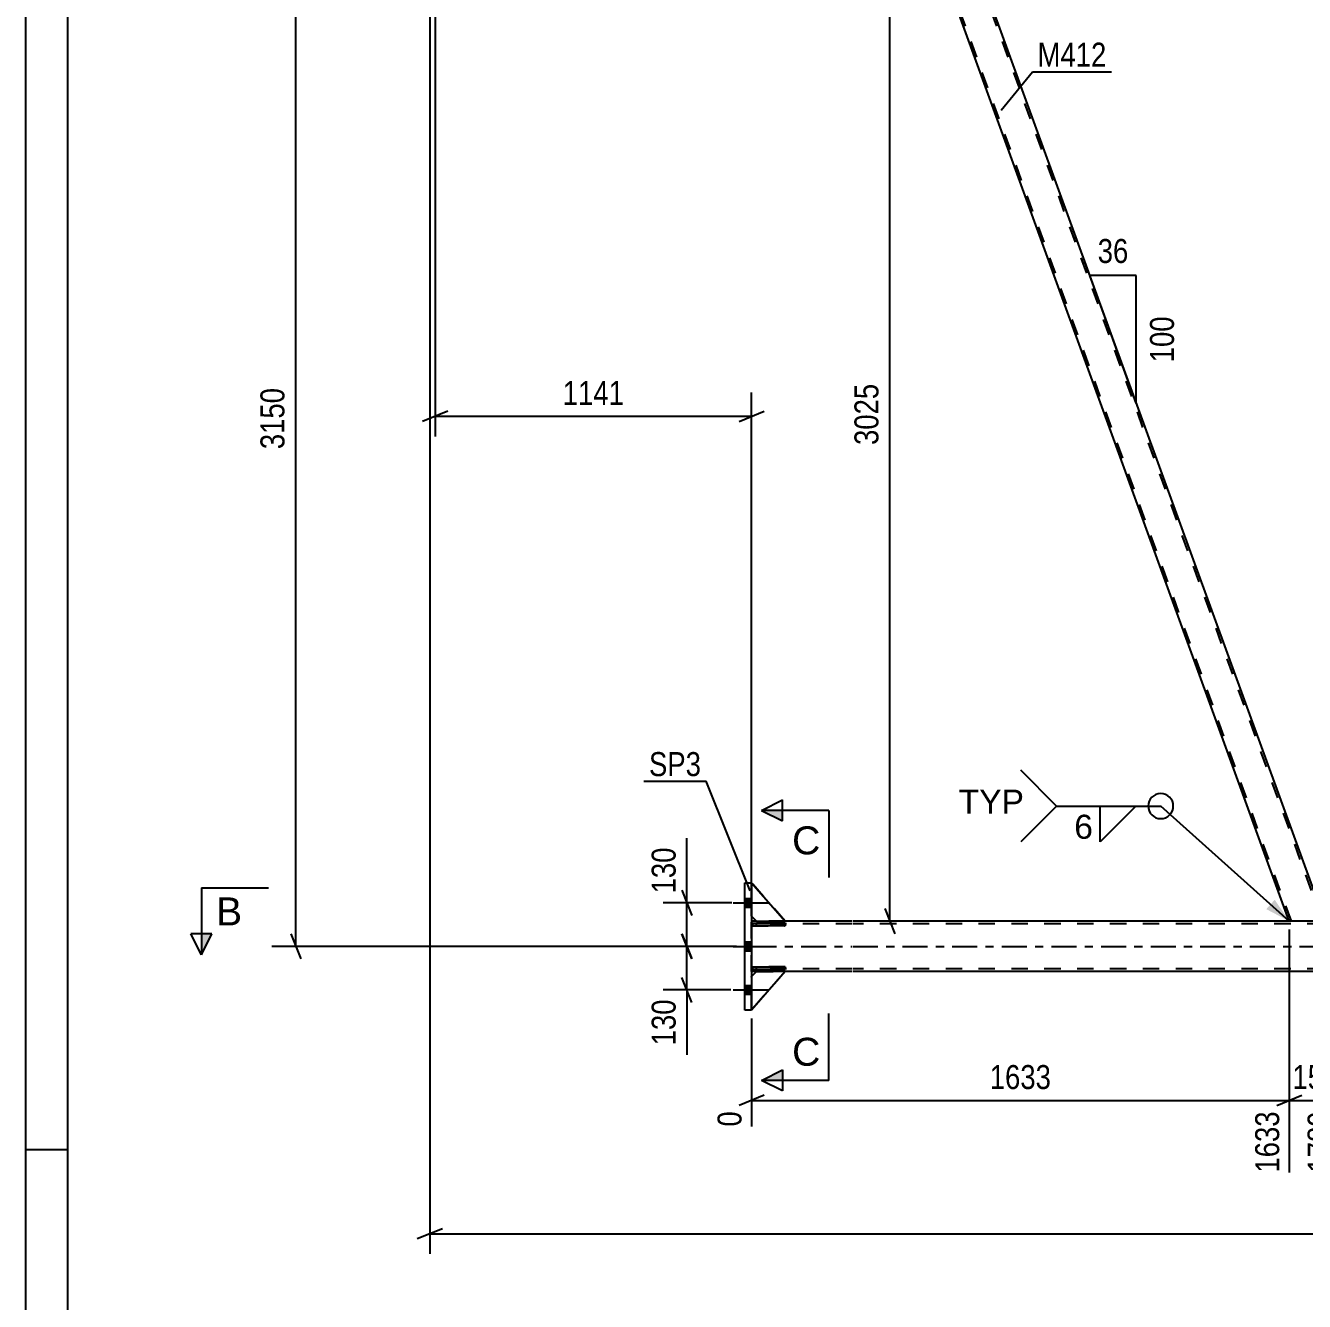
# Model space of a CAD drawing. Header units: millimetres. Extents: x 0 to 841, y 0 to 594.
# Drawn here: x 0 to 152.6, y 279.9 to 432.2 of the extents above; entities that cross this region are included whole.
import ezdxf

# ---------------------------------------------------------------- set-up
doc = ezdxf.new("R2010")
doc.units = ezdxf.units.MM
doc.linetypes.add('DXK_LINE_DOT2', pattern=[3.9198, 1.9599, -1.9599])
doc.linetypes.add('DXK_LINE_DOT3', pattern=[5.9187, 2.979, -0.9799, 0.9799, -0.9799])
doc.styles.add('Arial', font='ARIAL.TTF', dxfattribs={"height": 0.2})
doc.styles.add('Arial Narrow', font='ARIALN.TTF', dxfattribs={"height": 0.2})

# ---------------------------------------------------------------- blocks, each defined once
blk = doc.blocks.new('Unknown-232924980-1133')
at = {"color": 5, "linetype": 'Continuous'}
for p, q in [((0, 594), (0, 0)), ((5, 589), (5, 5)), ((5, 298), (0, 298))]:
    blk.add_line(p, q, dxfattribs=at)
blk = doc.blocks.new('Bolt-232924980-2339 - 2334')
at = {"linetype": 'Continuous'}
for points in [[(86.61, 326.96), (86.61, 328), (85.81, 328), (85.81, 326.96)], [(86.61, 326.96), (86.61, 328), (85.81, 328), (85.81, 326.96)], [(86.61, 326.96), (86.61, 328), (85.81, 328), (85.81, 326.96)], [(86.61, 321.76), (86.61, 322.8), (85.81, 322.8), (85.81, 321.76)], [(86.61, 321.76), (86.61, 322.8), (85.81, 322.8), (85.81, 321.76)], [(86.61, 316.56), (86.61, 317.6), (85.81, 317.6), (85.81, 316.56)], [(86.61, 316.56), (86.61, 317.6), (85.81, 317.6), (85.81, 316.56)], [(86.61, 316.56), (86.61, 317.6), (85.81, 317.6), (85.81, 316.56)]]:
    blk.add_hatch(color=1, dxfattribs=at).paths.add_polyline_path(points)
at = {"color": 1, "linetype": 'Continuous'}
for p, q in [((84.41, 327.48), (88.61, 327.48)), ((84.41, 327.48), (88.61, 327.48)), ((84.41, 327.48), (88.61, 327.48)), ((85.81, 328), (86.61, 328)), ((85.81, 328), (86.61, 328)), ((85.81, 328), (86.61, 328)), ((85.81, 326.96), (86.61, 326.96)), ((85.81, 326.96), (86.61, 326.96)), ((85.81, 326.96), (86.61, 326.96)), ((84.41, 322.28), (88.61, 322.28)), ((84.41, 322.28), (88.61, 322.28)), ((85.81, 322.8), (86.61, 322.8)), ((85.81, 322.8), (86.61, 322.8)), ((85.81, 321.76), (86.61, 321.76)), ((85.81, 321.76), (86.61, 321.76)), ((85.81, 317.6), (86.61, 317.6)), ((85.81, 317.6), (86.61, 317.6)), ((85.81, 317.6), (86.61, 317.6)), ((84.41, 317.08), (88.61, 317.08)), ((84.41, 317.08), (88.61, 317.08)), ((84.41, 317.08), (88.61, 317.08)), ((85.81, 316.56), (86.61, 316.56)), ((85.81, 316.56), (86.61, 316.56)), ((85.81, 316.56), (86.61, 316.56))]:
    blk.add_line(p, q, dxfattribs=at)
blk = doc.blocks.new('Part-232924980-2422 - 2334')
at = {"color": 2, "linetype": 'Continuous'}
for p, q in [((87.21, 325.28), (86.61, 325.28)), ((98.61, 325.28), (90.61, 325.28)), ((231.5, 325.28), (98.71, 325.28)), ((87.21, 319.28), (86.61, 319.28)), ((98.61, 319.28), (90.61, 319.28)), ((231.5, 319.28), (98.71, 319.28))]:
    blk.add_line(p, q, dxfattribs=at)
at = {"color": 7, "linetype": 'DXK_LINE_DOT2'}
for p, q in [((86.61, 319.28), (86.61, 325.28)), ((98.61, 324.96), (86.61, 324.96)), ((90.61, 325.28), (87.21, 325.28)), ((770.25, 324.96), (98.71, 324.96)), ((98.61, 319.6), (86.61, 319.6)), ((90.61, 319.28), (87.21, 319.28)), ((770.25, 319.6), (98.71, 319.6))]:
    blk.add_line(p, q, dxfattribs=at)
at = {"color": 7, "linetype": 'DXK_LINE_DOT3'}
for p, q in [((86.61, 322.28), (98.61, 322.28)), ((98.71, 322.28), (770.25, 322.28))]:
    blk.add_line(p, q, dxfattribs=at)
blk = doc.blocks.new('Part-232924980-2521 - 2334')
at = {"color": 7, "linetype": 'DXK_LINE_DOT2'}
for p, q in [((90.61, 319.84), (86.61, 319.84)), ((86.61, 319.84), (86.61, 319.52)), ((86.61, 319.52), (90.61, 319.52)), ((87.21, 319.52), (87.21, 319.84)), ((90.61, 319.52), (90.61, 319.84))]:
    blk.add_line(p, q, dxfattribs=at)
blk = doc.blocks.new('Part-232924980-2502 - 2334')
at = {"color": 2, "linetype": 'Continuous'}
for p, q in [((85.81, 314.68), (85.81, 329.88)), ((85.81, 329.88), (86.61, 329.88)), ((86.61, 329.88), (86.61, 314.68)), ((86.61, 314.68), (85.81, 314.68))]:
    blk.add_line(p, q, dxfattribs=at)
blk = doc.blocks.new('Part-232924980-2477 - 2334')
at = {"color": 7, "linetype": 'DXK_LINE_DOT2'}
for p, q in [((86.61, 318.68), (87.21, 319.28)), ((90.61, 319.28), (86.61, 314.68)), ((87.21, 319.28), (90.61, 319.28)), ((86.61, 314.68), (86.61, 318.68))]:
    blk.add_line(p, q, dxfattribs=at)
blk = doc.blocks.new('Part-232924980-2635 - 2334')
at = {"color": 2, "linetype": 'Continuous'}
for p, q in [((86.61, 318.68), (87.21, 319.28)), ((90.61, 319.28), (86.61, 314.68)), ((90.61, 319.28), (87.21, 319.28))]:
    blk.add_line(p, q, dxfattribs=at)
at = {"color": 7, "linetype": 'DXK_LINE_DOT2'}
blk.add_line((86.61, 314.68), (86.61, 318.68), dxfattribs=at)
blk = doc.blocks.new('Part-232924980-2524 - 2334')
at = {"color": 7, "linetype": 'DXK_LINE_DOT2'}
for p, q in [((90.61, 325.04), (86.61, 325.04)), ((86.61, 325.04), (86.61, 324.72)), ((87.21, 324.72), (87.21, 325.04)), ((90.61, 324.72), (90.61, 325.04)), ((86.61, 324.72), (90.61, 324.72))]:
    blk.add_line(p, q, dxfattribs=at)
blk = doc.blocks.new('Part-232924980-2554 - 2334')
at = {"color": 2, "linetype": 'Continuous'}
for p, q in [((86.61, 329.88), (90.61, 325.28)), ((86.61, 325.88), (87.21, 325.28)), ((87.21, 325.28), (90.61, 325.28))]:
    blk.add_line(p, q, dxfattribs=at)
at = {"color": 7, "linetype": 'DXK_LINE_DOT2'}
blk.add_line((86.61, 325.88), (86.61, 329.88), dxfattribs=at)
blk = doc.blocks.new('Part-232924980-2567 - 2334')
at = {"color": 2, "linetype": 'Continuous'}
for p, q in [((150.75, 325.28), (106.71, 446.28)), ((106.71, 446.28), (110.96, 446.28)), ((110.96, 446.28), (153.82, 328.53))]:
    blk.add_line(p, q, dxfattribs=at)
at = {"color": 7, "linetype": 'DXK_LINE_DOT2'}
for p, q in [((151, 325.28), (106.96, 446.28)), ((154.75, 325.28), (110.71, 446.28)), ((155, 325.28), (153.82, 328.53)), ((155, 325.28), (150.75, 325.28))]:
    blk.add_line(p, q, dxfattribs=at)
blk = doc.blocks.new('Part-232924980-2636 - 2334')
at = {"color": 2, "linetype": 'Continuous'}
for p, q in [((86.61, 319.84), (90.61, 319.84)), ((86.61, 319.52), (86.61, 319.84)), ((90.61, 319.52), (86.61, 319.52)), ((90.61, 319.84), (90.61, 319.52))]:
    blk.add_line(p, q, dxfattribs=at)
at = {"color": 7, "linetype": 'DXK_LINE_DOT2'}
blk.add_line((87.21, 319.52), (87.21, 319.84), dxfattribs=at)
blk = doc.blocks.new('Part-232924980-2637 - 2334')
at = {"color": 2, "linetype": 'Continuous'}
for p, q in [((86.61, 325.04), (90.61, 325.04)), ((86.61, 324.72), (86.61, 325.04)), ((90.61, 325.04), (90.61, 324.72)), ((90.61, 324.72), (86.61, 324.72))]:
    blk.add_line(p, q, dxfattribs=at)
at = {"color": 7, "linetype": 'DXK_LINE_DOT2'}
blk.add_line((87.21, 324.72), (87.21, 325.04), dxfattribs=at)
blk = doc.blocks.new('Part-232924980-2643 - 2334')
at = {"color": 7, "linetype": 'DXK_LINE_DOT2'}
for p, q in [((90.61, 325.28), (86.61, 329.88)), ((86.61, 329.88), (86.61, 325.88)), ((86.61, 325.88), (87.21, 325.28)), ((87.21, 325.28), (90.61, 325.28))]:
    blk.add_line(p, q, dxfattribs=at)
blk = doc.blocks.new('StraightDimension-232924980-36619 - 2334')
at = {"color": 7, "linetype": 'Continuous'}
for p, q in [((78.3, 328.98), (79.5, 325.98)), ((84.27, 327.48), (76.05, 327.48)), ((78.9, 322.28), (78.9, 327.48)), ((79.5, 320.78), (78.3, 323.78)), ((84.27, 322.28), (76.05, 322.28))]:
    blk.add_line(p, q, dxfattribs=at)
at = {"color": 0}
blk.add_wipeout([(78.15, 334.69), (73.95, 334.69), (73.95, 328), (78.15, 328)], dxfattribs=at)
at = {"color": 7, "linetype": 'Continuous'}
blk.add_line((78.9, 327.48), (78.9, 335.21), dxfattribs=at)
blk.add_line((78.9, 327.48), (78.9, 335.21), dxfattribs=at)
at = {"color": 3, "style": 'Arial Narrow'}
blk.add_text('130', height=2.863, rotation=90.0002, dxfattribs=at).set_placement((77.55, 328.6))
blk = doc.blocks.new('StraightDimension-232924980-9600 - 2334')
at = {"color": 7, "linetype": 'Continuous'}
for p, q in [((150.75, 324.28), (150.75, 295.28)), ((157, 324.28), (157, 295.28)), ((149.25, 303.3), (152.25, 304.5)), ((150.75, 303.9), (157, 303.9)), ((158.5, 304.5), (155.5, 303.3))]:
    blk.add_line(p, q, dxfattribs=at)
at = {"color": 0}
blk.add_wipeout([(157.21, 304.65), (157.21, 308.85), (150.53, 308.85), (150.53, 304.65)], dxfattribs=at)
at = {"color": 0, "linetype": 'Continuous'}
blk.add_wipeout([(156.4, 303.2), (152.2, 303.2), (152.2, 294.68), (156.4, 294.68)], dxfattribs=at)
at = {"color": 3, "style": 'Arial Narrow'}
blk.add_text('156', height=2.863, dxfattribs=at).set_placement((151.13, 305.25))
at = {"color": 3, "linetype": 'Continuous', "style": 'Arial Narrow'}
blk.add_text('1789', height=2.863, rotation=90.0002, dxfattribs=at).set_placement((155.8, 295.28))
blk = doc.blocks.new('StraightDimension-232924980-9280 - 2334')
at = {"color": 7, "linetype": 'Continuous'}
for p, q in [((48.22, 440.78), (48.22, 285.57)), ((49.72, 288.57), (46.72, 287.37)), ((48.22, 287.97), (783.15, 287.97))]:
    blk.add_line(p, q, dxfattribs=at)
blk = doc.blocks.new('StraightDimension-232924980-9295 - 2334')
at = {"color": 7, "linetype": 'Continuous'}
for p, q in [((32.83, 446.78), (31.63, 449.78)), ((47.22, 448.28), (29.38, 448.28)), ((32.23, 322.28), (32.23, 448.28)), ((31.63, 323.78), (32.83, 320.78)), ((84.81, 322.28), (29.38, 322.28))]:
    blk.add_line(p, q, dxfattribs=at)
at = {"color": 0}
blk.add_wipeout([(31.48, 389.53), (27.28, 389.53), (27.28, 381.02), (31.48, 381.02)], dxfattribs=at)
at = {"color": 3, "style": 'Arial Narrow'}
blk.add_text('3150', height=2.863, rotation=90.0002, dxfattribs=at).set_placement((30.88, 381.62))
blk = doc.blocks.new('StraightDimension-232924980-9346 - 2334')
at = {"color": 7, "linetype": 'Continuous'}
for p, q in [((48.86, 445.28), (48.86, 383.14)), ((86.61, 326.28), (86.61, 388.39)), ((50.36, 386.14), (47.36, 384.94)), ((85.11, 384.94), (88.11, 386.14)), ((48.86, 385.54), (86.61, 385.54))]:
    blk.add_line(p, q, dxfattribs=at)
at = {"color": 0}
blk.add_wipeout([(71.99, 386.29), (71.99, 390.49), (63.48, 390.49), (63.48, 386.29)], dxfattribs=at)
at = {"color": 3, "style": 'Arial Narrow'}
blk.add_text('1141', height=2.863, dxfattribs=at).set_placement((64.08, 386.89))
blk = doc.blocks.new('StraightDimension-232924980-9375 - 2334')
at = {"color": 7, "linetype": 'Continuous'}
for p, q in [((103.69, 444.78), (102.49, 447.78)), ((104.2, 446.28), (100.24, 446.28)), ((103.09, 325.28), (103.09, 446.28)), ((102.49, 326.78), (103.69, 323.78)), ((127.43, 325.28), (100.24, 325.28))]:
    blk.add_line(p, q, dxfattribs=at)
at = {"color": 0}
blk.add_wipeout([(102.34, 390.03), (98.14, 390.03), (98.14, 381.52), (102.34, 381.52)], dxfattribs=at)
at = {"color": 3, "style": 'Arial Narrow'}
blk.add_text('3025', height=2.863, rotation=90.0002, dxfattribs=at).set_placement((101.74, 382.12))
blk = doc.blocks.new('StraightDimension-232924980-9601 - 2334')
at = {"color": 7, "linetype": 'Continuous'}
for p, q in [((150.75, 324.28), (150.75, 295.28)), ((86.61, 313.68), (86.61, 300.77)), ((88.11, 304.5), (85.11, 303.3)), ((86.61, 303.9), (150.75, 303.9)), ((149.25, 303.3), (152.25, 304.5))]:
    blk.add_line(p, q, dxfattribs=at)
at = {"color": 0}
blk.add_wipeout([(122.93, 304.65), (122.93, 308.85), (114.42, 308.85), (114.42, 304.65)], dxfattribs=at)
at = {"color": 0, "linetype": 'Continuous'}
for points in [[(86.01, 303.2), (81.81, 303.2), (81.81, 300.17), (86.01, 300.17)], [(150.15, 303.2), (145.95, 303.2), (145.95, 294.68), (150.15, 294.68)]]:
    blk.add_wipeout(points, dxfattribs=at)
at = {"color": 3, "style": 'Arial Narrow'}
blk.add_text('1633', height=2.863, dxfattribs=at).set_placement((115.02, 305.25))
at = {"color": 3, "linetype": 'Continuous', "style": 'Arial Narrow'}
for s, height, p in [('0', 2.86, (85.41, 300.77)), ('1633', 2.863, (149.55, 295.28))]:
    blk.add_text(s, height=height, rotation=90.0002, dxfattribs=at).set_placement(p)
blk = doc.blocks.new('AngleDimension-232924980-10407 - 2334')
at = {"color": 7, "linetype": 'Continuous'}
for p, q in [((131.3, 390.41), (126.95, 402.34)), ((132.5, 402.34), (126.95, 402.34)), ((132.5, 387.12), (126.95, 402.34)), ((132.5, 387.12), (132.5, 402.34))]:
    blk.add_line(p, q, dxfattribs=at)
at = {"color": 0}
for points in [[(132.15, 403.24), (132.15, 407.44), (127.3, 407.44), (127.3, 403.24)], [(137.6, 398.07), (133.4, 398.07), (133.4, 391.39), (137.6, 391.39)]]:
    blk.add_wipeout(points, dxfattribs=at)
at = {"color": 3, "style": 'Arial Narrow'}
blk.add_text('36', height=2.863, dxfattribs=at).set_placement((127.9, 403.84))
blk.add_text('100', height=2.863, rotation=90.0002, dxfattribs=at).set_placement((137, 391.99))
blk = doc.blocks.new('StraightDimension-232924980-36620 - 2334')
at = {"color": 7, "linetype": 'Continuous'}
for p, q in [((78.3, 323.78), (79.5, 320.78)), ((84.27, 322.28), (76.05, 322.28)), ((78.9, 317.08), (78.9, 322.28)), ((79.5, 315.58), (78.3, 318.58)), ((84.12, 317.08), (76.05, 317.08))]:
    blk.add_line(p, q, dxfattribs=at)
at = {"color": 0}
blk.add_wipeout([(78.15, 316.55), (73.95, 316.55), (73.95, 309.87), (78.15, 309.87)], dxfattribs=at)
at = {"color": 7, "linetype": 'Continuous'}
blk.add_line((78.9, 317.08), (78.9, 309.34), dxfattribs=at)
blk.add_line((78.9, 317.08), (78.9, 309.34), dxfattribs=at)
at = {"color": 3, "style": 'Arial Narrow'}
blk.add_text('130', height=2.863, rotation=90.0002, dxfattribs=at).set_placement((77.55, 310.47))
blk = doc.blocks.new('WeldMark-232924980-26523 - 2334')
at = {"linetype": 'Continuous'}
blk.add_hatch(color=30, dxfattribs=at).paths.add_polyline_path([(149.01, 327.84), (150.75, 325.28), (148.01, 326.72)])
at = {"color": 3, "linetype": 'Continuous'}
for q in [(118.71, 343.31), (118.71, 334.74)]:
    blk.add_line((123, 339.02), q, dxfattribs=at)
at = {"color": 30, "linetype": 'Continuous'}
blk.add_line((150.75, 325.28), (135.42, 339.02), dxfattribs=at)
at = {"color": 3, "linetype": 'Continuous'}
for start, end in [(90, 270), (270, 90)]:
    blk.add_arc((135.42, 339.02), 1.5, start, end, dxfattribs=at)
at = {"color": 0}
blk.add_wipeout([(127.52, 334.92), (127.52, 338.32), (124.9, 338.32), (124.9, 334.92)], dxfattribs=at)
at = {"color": 30, "linetype": 'Continuous'}
blk.add_line((123, 339.02), (135.42, 339.02), dxfattribs=at)
at = {"color": 3, "linetype": 'Continuous'}
for p, q in [((128.18, 339.02), (132.46, 339.02)), ((132.46, 339.02), (128.18, 334.74)), ((128.18, 334.74), (128.18, 339.02))]:
    blk.add_line(p, q, dxfattribs=at)
at = {"color": 3, "style": 'Arial'}
blk.add_text('6', height=2.87, dxfattribs=at).set_placement((125.1, 335.12))
at = {"color": 0, "linetype": 'Continuous'}
blk.add_wipeout([(119.1, 338.12), (119.1, 341.12), (111.32, 341.12), (111.32, 338.12)], dxfattribs=at)
blk.add_wipeout([(119.1, 338.12), (119.1, 341.12), (111.32, 341.12), (111.32, 338.12)], dxfattribs=at)
at = {"color": 3, "linetype": 'Continuous', "style": 'Arial'}
blk.add_text('TYP', height=2.865, dxfattribs=at).set_placement((111.32, 338.12))
blk = doc.blocks.new('Mark-232924980-9490 - 2334')
at = {"color": 0}
blk.add_wipeout([(128.94, 427.27), (128.94, 430.27), (120.72, 430.27), (120.72, 427.27)], dxfattribs=at)
blk.add_wipeout([(128.94, 427.27), (128.94, 430.27), (120.72, 430.27), (120.72, 427.27)], dxfattribs=at)
at = {"color": 30, "linetype": 'Continuous'}
for p, q in [((116.38, 422.07), (120.12, 426.67)), ((120.12, 426.67), (129.54, 426.67))]:
    blk.add_line(p, q, dxfattribs=at)
at = {"color": 3, "style": 'Arial Narrow'}
blk.add_text('M412', height=2.863, dxfattribs=at).set_placement((120.72, 427.27))
blk = doc.blocks.new('Mark-232924980-9472 - 2334')
at = {"color": 0}
blk.add_wipeout([(80.58, 342.6), (80.58, 345.6), (74.37, 345.6), (74.37, 342.6)], dxfattribs=at)
blk.add_wipeout([(80.58, 342.6), (80.58, 345.6), (74.37, 345.6), (74.37, 342.6)], dxfattribs=at)
at = {"color": 30, "linetype": 'Continuous'}
for p in [(73.77, 342), (86.44, 328.91)]:
    blk.add_line(p, (81.18, 342), dxfattribs=at)
at = {"color": 3, "style": 'Arial Narrow'}
blk.add_text('SP3', height=2.863, dxfattribs=at).set_placement((74.37, 342.6))
blk = doc.blocks.new('SectionMark-232924980-12131 - 2334')
at = {"linetype": 'Continuous'}
blk.add_hatch(color=6, dxfattribs=at).paths.add_polyline_path([(20.97, 323.78), (22.22, 323.78), (20.97, 321.28)])
at = {"color": 6, "linetype": 'Continuous'}
for p, q in [((20.97, 329.28), (28.97, 329.28)), ((20.97, 329.28), (20.97, 321.28)), ((20.97, 321.28), (19.72, 323.78)), ((22.22, 323.78), (19.72, 323.78)), ((20.97, 321.28), (22.22, 323.78))]:
    blk.add_line(p, q, dxfattribs=at)
at = {"color": 0, "linetype": 'Continuous'}
blk.add_wipeout([(25.83, 324.78), (25.83, 328.28), (22.72, 328.28), (22.72, 324.78)], dxfattribs=at)
at = {"color": 3, "linetype": 'Continuous', "style": 'Arial'}
blk.add_text('B', height=3.34, dxfattribs=at).set_placement((22.72, 324.78))
blk = doc.blocks.new('SectionMark-232924980-16750 - 2334')
at = {"linetype": 'Continuous'}
for points in [[(90.31, 338.51), (90.31, 337.26), (87.81, 338.51)], [(90.31, 307.53), (90.31, 306.28), (87.81, 306.28)]]:
    blk.add_hatch(color=6, dxfattribs=at).paths.add_polyline_path(points)
at = {"color": 6, "linetype": 'Continuous'}
for p, q in [((87.81, 338.51), (90.31, 339.76)), ((90.31, 337.26), (90.31, 339.76)), ((95.81, 338.51), (87.81, 338.51)), ((87.81, 338.51), (90.31, 337.26)), ((95.81, 338.51), (95.81, 330.51)), ((95.81, 306.28), (95.81, 314.28)), ((87.81, 306.28), (90.31, 307.53)), ((90.31, 307.53), (90.31, 305.03)), ((95.81, 306.28), (87.81, 306.28)), ((90.31, 305.03), (87.81, 306.28))]:
    blk.add_line(p, q, dxfattribs=at)
at = {"color": 0, "linetype": 'Continuous'}
for points in [[(94.81, 333.26), (94.81, 336.76), (91.44, 336.76), (91.44, 333.26)], [(94.81, 308.03), (94.81, 311.53), (91.44, 311.53), (91.44, 308.03)]]:
    blk.add_wipeout(points, dxfattribs=at)
at = {"color": 3, "linetype": 'Continuous', "style": 'Arial'}
for p in [(91.44, 333.26), (91.44, 308.03)]:
    blk.add_text('C', height=3.34, dxfattribs=at).set_placement(p)

msp = doc.modelspace()

# ---------------------------------------------------------------- block references
for name in ['Unknown-232924980-1133', 'Part-232924980-2567 - 2334', 'Part-232924980-2502 - 2334', 'Part-232924980-2554 - 2334', 'Part-232924980-2643 - 2334', 'Bolt-232924980-2339 - 2334', 'Part-232924980-2422 - 2334', 'Part-232924980-2524 - 2334', 'Part-232924980-2637 - 2334', 'Part-232924980-2521 - 2334', 'Part-232924980-2636 - 2334', 'Part-232924980-2477 - 2334', 'Part-232924980-2635 - 2334']:
    msp.add_blockref(name, (0, 0))

# ---------------------------------------------------------------- next in the draw order: block references
for name in ['StraightDimension-232924980-36619 - 2334', 'StraightDimension-232924980-9600 - 2334']:
    msp.add_blockref(name, (0, 0))

# ---------------------------------------------------------------- next in the draw order: block references
msp.add_blockref('StraightDimension-232924980-9280 - 2334', (0, 0))

# ---------------------------------------------------------------- next in the draw order: block references
for name in ['StraightDimension-232924980-9295 - 2334', 'StraightDimension-232924980-9375 - 2334']:
    msp.add_blockref(name, (0, 0))

# ---------------------------------------------------------------- next in the draw order: block references
for name in ['StraightDimension-232924980-9346 - 2334', 'Mark-232924980-9490 - 2334', 'AngleDimension-232924980-10407 - 2334', 'WeldMark-232924980-26523 - 2334', 'StraightDimension-232924980-9601 - 2334']:
    msp.add_blockref(name, (0, 0))

# ---------------------------------------------------------------- next in the draw order: block references
for name in ['Mark-232924980-9472 - 2334', 'StraightDimension-232924980-36620 - 2334']:
    msp.add_blockref(name, (0, 0))

# ---------------------------------------------------------------- next in the draw order: block references
msp.add_blockref('SectionMark-232924980-12131 - 2334', (0, 0))

# ---------------------------------------------------------------- next in the draw order: block references
msp.add_blockref('SectionMark-232924980-16750 - 2334', (0, 0))

doc.saveas('drawing.dxf')
